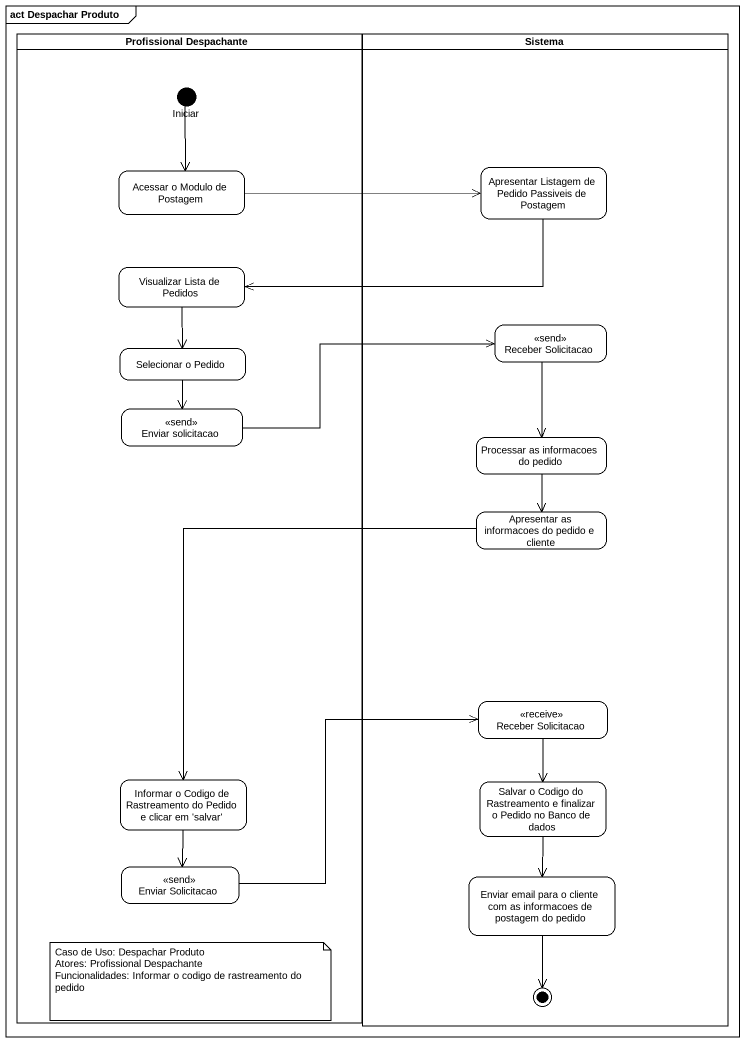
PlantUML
@startuml
mainframe act Despachar Produto
hide empty description
state "Profissional Despachante" as Profissional_Despachante <<partition>> {
  state Iniciar <<start>>
  state "Acessar o Modulo de Postagem" as Acessar_o_Modulo_de_Postagem
  state "Visualizar Lista de Pedidos" as Visualizar_Lista_de_Pedidos
  state "Selecionar o Pedido" as Selecionar_o_Pedido
  state "Enviar solicitacao" as Enviar_solicitacao <<send>>
  state "Informar o Codigo de Rastreamento do Pedido e clicar em 'salvar'" as Informar_o_Codigo_de
  state "Enviar Solicitacao" as Enviar_Solicitacao <<send>>
}
state Sistema <<partition>> {
  state "Apresentar Listagem de Pedido Passiveis de Postagem" as Apresentar_Listagem_de
  state "Receber Solicitacao" as Receber_Solicitacao <<send>>
  state "Processar as informacoes do pedido" as Processar_as_informacoes_do
  state "Apresentar as informacoes do pedido e cliente" as Apresentar_as_informacoes
  state "Receber Solicitacao" as Receber_Solicitacao_2 <<receive>>
  state "Salvar o Codigo do Rastreamento e finalizar o Pedido no Banco de dados" as Salvar_o_Codigo_do
  state "Enviar email para o cliente com as informacoes de postagem do pedido" as Enviar_email_para_o_cliente
  Enviar_email_para_o_cliente --> [*]
}
Iniciar --> Acessar_o_Modulo_de_Postagem
Acessar_o_Modulo_de_Postagem -right-> Apresentar_Listagem_de
Apresentar_Listagem_de -left-> Visualizar_Lista_de_Pedidos
Visualizar_Lista_de_Pedidos --> Selecionar_o_Pedido
Receber_Solicitacao --> Processar_as_informacoes_do
Selecionar_o_Pedido --> Enviar_solicitacao
Enviar_solicitacao -right-> Receber_Solicitacao
Processar_as_informacoes_do --> Apresentar_as_informacoes
Apresentar_as_informacoes --> Informar_o_Codigo_de
Receber_Solicitacao_2 --> Salvar_o_Codigo_do
Informar_o_Codigo_de --> Enviar_Solicitacao
Salvar_o_Codigo_do --> Enviar_email_para_o_cliente
Enviar_Solicitacao -right-> Receber_Solicitacao_2
note as N1
  Caso de Uso: Despachar Produto
  Atores: Profissional Despachante
  Funcionalidades: Informar o codigo de rastreamento do pedido
end note
@enduml
